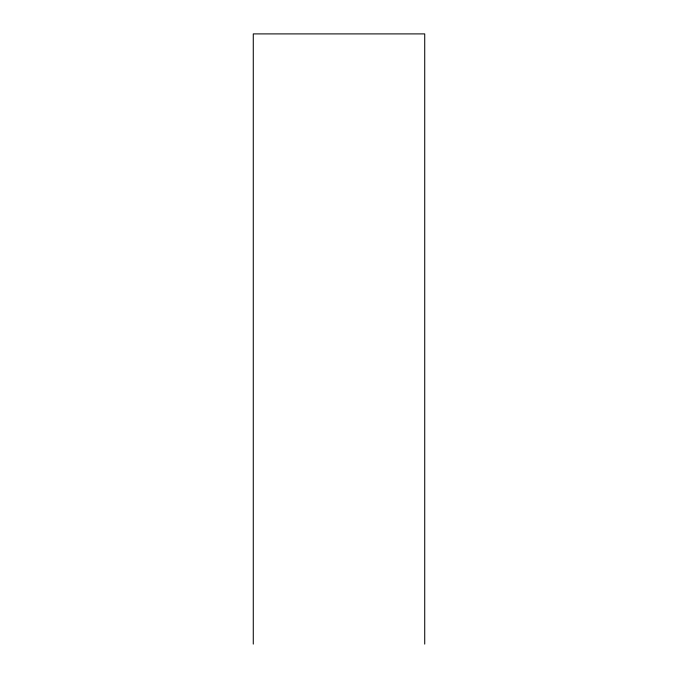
<?xml version="1.0" encoding="UTF-8"?>
<svg xmlns="http://www.w3.org/2000/svg" width="678" height="678" viewBox="0 0 678 678"><rect width="100%" height="100%" fill="white"/><g stroke="black" fill="none" stroke-linecap="round" stroke-linejoin="round"><path stroke-width="1.02" d="M424.725 644.1L424.725 33.9L253.275 33.9L253.275 644.1"/></g></svg>
